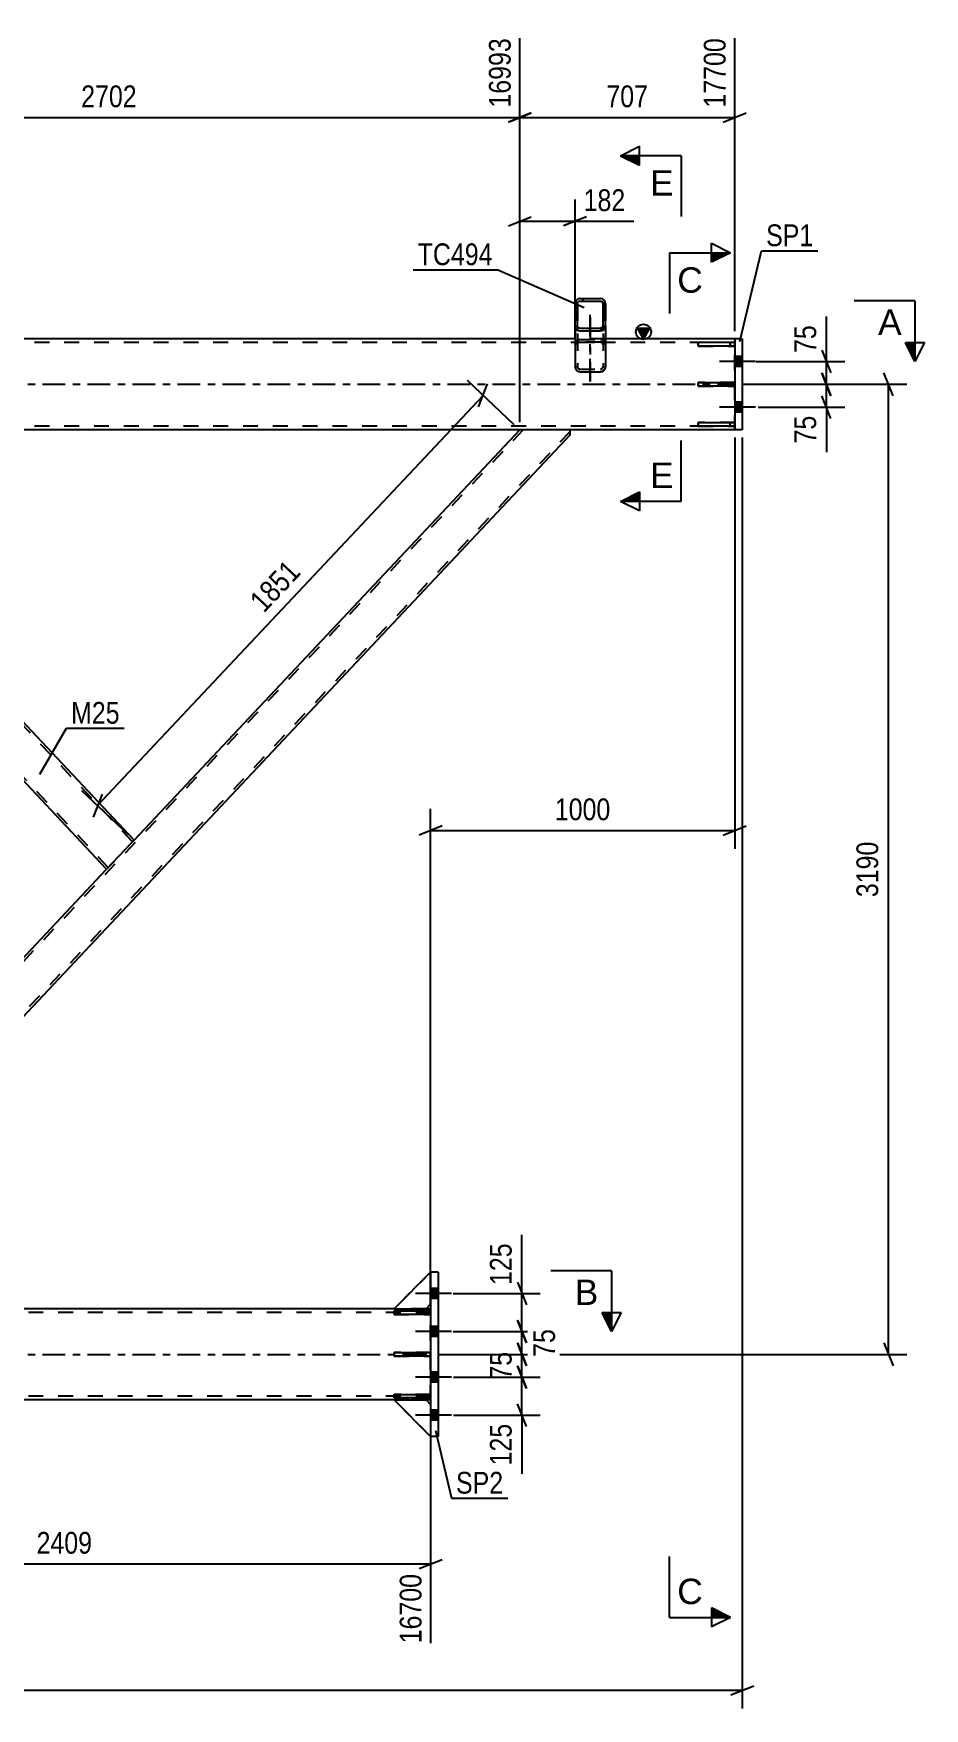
# Model space of a CAD drawing. Header units: millimetres. Extents: x -51 to 790, y -418 to 176.
# Drawn here: x 550.3 to 667.5, y -174.2 to 46.1 of the extents above; entities that cross this region are included whole.
import ezdxf

# ---------------------------------------------------------------- set-up
doc = ezdxf.new("R2010")
doc.units = ezdxf.units.MM
doc.linetypes.add('DXK_LINE_DOT2', pattern=[3.9198, 1.9599, -1.9599])
doc.linetypes.add('DXK_LINE_DOT3', pattern=[5.9187, 2.979, -0.9799, 0.9799, -0.9799])
doc.styles.add('Arial', font='ARIAL.TTF', dxfattribs={"height": 0.2})
doc.styles.add('Arial Narrow', font='ARIALN.TTF', dxfattribs={"height": 0.2})

# ---------------------------------------------------------------- blocks, each defined once
blk = doc.blocks.new('Part-389637219-1396 - 1176')
at = {"color": 2, "linetype": 'Continuous'}
for p, q in [((506.18, -6.66), (506.18, -6)), ((563.54, -59.95), (512.81, -6)), ((559.92, -63.8), (506.18, -6.66)), ((563.1, -60.41), (559.92, -63.8)), ((563.54, -59.95), (563.1, -60.41))]:
    blk.add_line(p, q, dxfattribs=at)
at = {"color": 7, "linetype": 'DXK_LINE_DOT2'}
for p, q in [((512.81, -6), (506.18, -6)), ((560.14, -63.57), (506.18, -6.19)), ((563.32, -60.18), (512.37, -6)), ((563.51, -59.98), (563.1, -60.41)), ((560.14, -63.57), (560.15, -63.55))]:
    blk.add_line(p, q, dxfattribs=at)
blk = doc.blocks.new('Part-389637219-1395 - 1176')
at = {"color": 7, "linetype": 'DXK_LINE_DOT2'}
for p, q in [((614.71, -6), (506.18, -121.41)), ((620.9, -6.19), (512.37, -121.6)), ((620.9, -6), (614.27, -6)), ((563.54, -59.95), (559.92, -63.8)), ((512.81, -121.6), (506.18, -121.6))]:
    blk.add_line(p, q, dxfattribs=at)
at = {"color": 2, "linetype": 'Continuous'}
for p, q in [((614.27, -6), (563.54, -59.95)), ((620.9, -6.66), (620.9, -6)), ((620.9, -6.66), (512.81, -121.6)), ((506.18, -120.94), (559.92, -63.8)), ((506.18, -121.6), (506.18, -120.94))]:
    blk.add_line(p, q, dxfattribs=at)
blk = doc.blocks.new('Part-389637219-1408 - 1176')
at = {"linetype": 'Continuous'}
h = blk.add_hatch(dxfattribs=at)
h.set_pattern_fill('', scale=0.7, style=0, pattern_type=0)
h.set_pattern_definition([(45, (625.4914, 10.8655), (-1.5715, 1.5715), [])])
h.paths.add_polyline_path([(625.54, 10.6), (625.49, 10.87), (625.35, 11.09), (625.15, 11.23), (624.9, 11.29), (622.18, 11.29), (621.94, 11.23), (621.73, 11.09), (621.59, 10.87), (621.54, 10.6), (621.54, 7.71), (621.59, 7.45), (621.73, 7.23), (621.94, 7.08), (622.18, 7.03), (624.9, 7.03), (625.15, 7.08), (625.35, 7.23), (625.49, 7.45), (625.54, 7.71)])
h.paths.add_polyline_path([(625.2, 7.58), (625.13, 7.47), (625.02, 7.4), (624.9, 7.37), (622.18, 7.37), (622.06, 7.4), (621.95, 7.47), (621.88, 7.58), (621.86, 7.71), (621.86, 10.6), (621.88, 10.74), (621.95, 10.85), (622.06, 10.92), (622.18, 10.95), (624.9, 10.95), (625.02, 10.92), (625.13, 10.85), (625.2, 10.74), (625.22, 10.6), (625.22, 7.71)])
at = {"color": 2, "linetype": 'Continuous'}
for p, q in [((622.18, 11.29), (621.94, 11.23)), ((622.18, 11.29), (624.9, 11.29)), ((625.15, 11.23), (624.9, 11.29)), ((621.59, 10.87), (621.54, 10.6)), ((621.54, 7.71), (621.54, 10.6)), ((621.86, 10.6), (621.88, 10.74)), ((621.86, 7.71), (621.86, 10.6)), ((622.06, 10.92), (622.18, 10.95)), ((622.18, 10.95), (624.9, 10.95)), ((624.9, 10.95), (625.02, 10.92)), ((625.2, 10.74), (625.22, 10.6)), ((625.22, 7.71), (625.22, 10.6)), ((625.54, 10.6), (625.49, 10.87)), ((625.54, 7.71), (625.54, 10.6)), ((621.54, 7.71), (621.54, 2.33)), ((621.54, 7.71), (621.59, 7.45)), ((621.88, 7.58), (621.86, 7.71)), ((621.94, 7.08), (622.18, 7.03)), ((622.18, 7.37), (622.06, 7.4)), ((622.18, 7.37), (624.9, 7.37)), ((622.18, 7.03), (624.9, 7.03)), ((625.02, 7.4), (624.9, 7.37)), ((624.9, 7.03), (625.15, 7.08)), ((625.22, 7.71), (625.2, 7.58)), ((625.49, 7.45), (625.54, 7.71)), ((625.54, 7.71), (625.54, 2.33)), ((621.59, 2.07), (621.54, 2.33)), ((625.54, 2.33), (625.49, 2.07)), ((622.18, 1.65), (621.94, 1.7)), ((622.18, 1.65), (624.9, 1.65)), ((625.15, 1.7), (624.9, 1.65))]:
    blk.add_line(p, q, dxfattribs=at)
at = {"color": 7, "linetype": 'DXK_LINE_DOT2'}
for p, q in [((621.54, 10.6), (621.54, 7.71)), ((621.86, 10.6), (621.86, 2.33)), ((625.22, 10.6), (625.22, 2.33)), ((625.54, 10.6), (625.54, 7.71)), ((621.54, 5.22), (621.59, 5.48)), ((621.88, 5.35), (621.86, 5.22)), ((621.94, 5.85), (622.18, 5.9)), ((622.18, 5.56), (622.06, 5.54)), ((622.18, 5.9), (624.9, 5.9)), ((622.18, 5.56), (624.9, 5.56)), ((624.9, 5.9), (625.15, 5.85)), ((625.02, 5.54), (624.9, 5.56)), ((625.22, 5.22), (625.2, 5.35)), ((625.49, 5.48), (625.54, 5.22)), ((621.86, 2.33), (621.88, 2.2)), ((625.2, 2.2), (625.22, 2.33)), ((622.06, 2.01), (622.18, 1.99)), ((622.18, 1.99), (624.9, 1.99)), ((624.9, 1.99), (625.02, 2.01))]:
    blk.add_line(p, q, dxfattribs=at)
at = {"color": 7, "linetype": 'DXK_LINE_DOT3'}
blk.add_line((623.54, 0.35), (623.54, 9.16), dxfattribs=at)
at = {"color": 2, "linetype": 'Continuous'}
for centre, radius, start, end in [((622.21, 10.63), 0.662, 114.32, 159.2417), ((624.87, 10.63), 0.662, 20.7583, 65.68), ((622.19, 10.62), 0.331, 114.32, 159.2417), ((624.89, 10.62), 0.331, 20.7583, 65.68), ((622.21, 7.68), 0.662, 200.7583, 245.68), ((622.19, 7.7), 0.331, 200.7583, 245.68), ((624.89, 7.7), 0.331, 294.32, 339.2417), ((624.87, 7.68), 0.662, 294.32, 339.2417), ((622.21, 2.3), 0.662, 200.7583, 245.68), ((624.87, 2.3), 0.662, 294.32, 339.2417)]:
    blk.add_arc(centre, radius, start, end, dxfattribs=at)
at = {"color": 7, "linetype": 'DXK_LINE_DOT2'}
for centre, radius, start, end in [((622.21, 5.25), 0.662, 114.32, 159.2417), ((622.19, 5.24), 0.331, 114.32, 159.2417), ((624.89, 5.24), 0.331, 20.7583, 65.68), ((624.87, 5.25), 0.662, 20.7583, 65.68), ((622.19, 2.31), 0.331, 200.7583, 245.68), ((624.89, 2.31), 0.331, 294.32, 339.2417)]:
    blk.add_arc(centre, radius, start, end, dxfattribs=at)
blk = doc.blocks.new('Bolt-389637219-1561 - 1176')
at = {"linetype": 'Continuous'}
for points in [[(602.54, -118.94), (602.54, -120.26), (603.54, -120.26), (603.54, -118.94)], [(602.54, -118.94), (602.54, -120.26), (603.54, -120.26), (603.54, -118.94)], [(602.54, -118.94), (602.54, -120.26), (603.54, -120.26), (603.54, -118.94)], [(602.54, -123.94), (602.54, -125.26), (603.54, -125.26), (603.54, -123.94)], [(602.54, -123.94), (602.54, -125.26), (603.54, -125.26), (603.54, -123.94)], [(602.54, -129.94), (602.54, -131.26), (603.54, -131.26), (603.54, -129.94)], [(602.54, -129.94), (602.54, -131.26), (603.54, -131.26), (603.54, -129.94)], [(602.54, -134.94), (602.54, -136.26), (603.54, -136.26), (603.54, -134.94)], [(602.54, -134.94), (602.54, -136.26), (603.54, -136.26), (603.54, -134.94)], [(602.54, -134.94), (602.54, -136.26), (603.54, -136.26), (603.54, -134.94)]]:
    blk.add_hatch(color=1, dxfattribs=at).paths.add_polyline_path(points)
at = {"color": 1, "linetype": 'Continuous'}
for p, q in [((603.54, -118.94), (602.54, -118.94)), ((603.54, -118.94), (602.54, -118.94)), ((603.54, -118.94), (602.54, -118.94)), ((605.3, -119.6), (600.54, -119.6)), ((605.3, -119.6), (600.54, -119.6)), ((605.3, -119.6), (600.54, -119.6)), ((603.54, -120.26), (602.54, -120.26)), ((603.54, -120.26), (602.54, -120.26)), ((603.54, -120.26), (602.54, -120.26)), ((605.3, -124.6), (600.54, -124.6)), ((605.3, -124.6), (600.54, -124.6)), ((603.54, -123.94), (602.54, -123.94)), ((603.54, -123.94), (602.54, -123.94)), ((603.54, -125.26), (602.54, -125.26)), ((603.54, -125.26), (602.54, -125.26)), ((603.54, -129.94), (602.54, -129.94)), ((603.54, -129.94), (602.54, -129.94)), ((605.3, -130.6), (600.54, -130.6)), ((605.3, -130.6), (600.54, -130.6)), ((603.54, -131.26), (602.54, -131.26)), ((603.54, -131.26), (602.54, -131.26)), ((605.3, -135.6), (600.54, -135.6)), ((605.3, -135.6), (600.54, -135.6)), ((605.3, -135.6), (600.54, -135.6)), ((603.54, -134.94), (602.54, -134.94)), ((603.54, -134.94), (602.54, -134.94)), ((603.54, -134.94), (602.54, -134.94)), ((603.54, -136.26), (602.54, -136.26)), ((603.54, -136.26), (602.54, -136.26)), ((603.54, -136.26), (602.54, -136.26))]:
    blk.add_line(p, q, dxfattribs=at)
blk = doc.blocks.new('Part-389637219-1425 - 1176')
at = {"color": 2, "linetype": 'Continuous'}
for p, q in [((643.54, 6), (642.54, 6)), ((642.54, 6), (642.54, -6)), ((643.54, 6), (643.54, -6)), ((643.54, -6), (642.54, -6))]:
    blk.add_line(p, q, dxfattribs=at)
blk = doc.blocks.new('Part-389637219-1426 - 1176')
at = {"color": 2, "linetype": 'Continuous'}
for p, q in [((603.54, -116.8), (602.54, -116.8)), ((602.54, -116.8), (602.54, -138.4)), ((603.54, -116.8), (603.54, -138.4)), ((603.54, -138.4), (602.54, -138.4))]:
    blk.add_line(p, q, dxfattribs=at)
blk = doc.blocks.new('Part-389637219-1427 - 1176')
at = {"color": 7, "linetype": 'DXK_LINE_DOT2'}
for p, q in [((621.54, 10.3), (621.54, 2.33)), ((621.86, 10.3), (621.86, 2.33)), ((625.22, 10.3), (625.22, 2.33)), ((625.54, 10.3), (625.54, 2.33)), ((621.59, 5.48), (621.54, 5.22)), ((621.86, 5.22), (621.88, 5.35)), ((622.18, 5.9), (621.94, 5.85)), ((622.06, 5.54), (622.18, 5.56)), ((622.18, 5.9), (624.9, 5.9)), ((624.9, 5.56), (622.18, 5.56)), ((625.13, 5.86), (624.9, 5.9)), ((624.9, 5.56), (625.02, 5.54)), ((625.15, 5.85), (625.13, 5.86)), ((625.2, 5.35), (625.22, 5.22)), ((625.54, 5.22), (625.49, 5.48)), ((621.54, 2.33), (621.59, 2.07)), ((621.88, 2.2), (621.86, 2.33)), ((625.22, 2.33), (625.2, 2.2)), ((625.49, 2.07), (625.54, 2.33)), ((621.94, 1.7), (622.18, 1.65)), ((622.18, 1.99), (622.06, 2.01)), ((622.18, 1.99), (624.9, 1.99)), ((622.18, 1.65), (624.9, 1.65)), ((625.02, 2.01), (624.9, 1.99)), ((624.9, 1.65), (625.15, 1.7))]:
    blk.add_line(p, q, dxfattribs=at)
at = {"color": 7, "linetype": 'DXK_LINE_DOT3'}
blk.add_line((623.54, 8.85), (623.54, 0.35), dxfattribs=at)
at = {"color": 7, "linetype": 'DXK_LINE_DOT2'}
for centre, radius, start, end in [((622.21, 5.25), 0.662, 114.32, 159.2417), ((622.19, 5.24), 0.331, 114.32, 159.2417), ((624.89, 5.24), 0.331, 20.7583, 65.68), ((624.87, 5.25), 0.662, 20.7583, 65.68), ((622.21, 2.3), 0.662, 200.7583, 245.68), ((622.19, 2.31), 0.331, 200.7583, 245.68), ((624.89, 2.31), 0.331, 294.32, 339.2417), ((624.87, 2.3), 0.662, 294.32, 339.2417)]:
    blk.add_arc(centre, radius, start, end, dxfattribs=at)
blk = doc.blocks.new('Part-389637219-1442 - 1176')
at = {"color": 2, "linetype": 'Continuous'}
for p, q in [((637.74, 0.24), (642.54, 0.24)), ((637.74, -0.24), (637.74, 0.24)), ((642.54, 0.24), (642.54, -0.24)), ((642.54, -0.24), (637.74, -0.24))]:
    blk.add_line(p, q, dxfattribs=at)
at = {"color": 7, "linetype": 'DXK_LINE_DOT2'}
blk.add_line((641.94, -0.24), (641.94, 0.24), dxfattribs=at)
blk = doc.blocks.new('Part-389637219-1443 - 1176')
at = {"color": 2, "linetype": 'Continuous'}
for p, q in [((642.54, 5.5), (637.74, 5.5)), ((637.74, 5.02), (637.74, 5.5)), ((642.54, 5.02), (637.74, 5.02)), ((642.54, 5.5), (642.54, 5.02))]:
    blk.add_line(p, q, dxfattribs=at)
at = {"color": 7, "linetype": 'DXK_LINE_DOT2'}
blk.add_line((641.94, 5.02), (641.94, 5.5), dxfattribs=at)
blk = doc.blocks.new('Part-389637219-1444 - 1176')
at = {"color": 2, "linetype": 'Continuous'}
for p, q in [((637.74, -5.02), (642.54, -5.02)), ((637.74, -5.5), (637.74, -5.02)), ((642.54, -5.5), (637.74, -5.5)), ((642.54, -5.02), (642.54, -5.5))]:
    blk.add_line(p, q, dxfattribs=at)
at = {"color": 7, "linetype": 'DXK_LINE_DOT2'}
blk.add_line((641.94, -5.5), (641.94, -5.02), dxfattribs=at)
blk = doc.blocks.new('Part-389637219-1445 - 1176')
at = {"color": 7, "linetype": 'DXK_LINE_DOT2'}
for p, q in [((642.54, 0.24), (637.74, 0.24)), ((637.74, 0.24), (637.74, -0.24)), ((641.94, -0.24), (641.94, 0.24)), ((642.54, -0.24), (642.54, 0.24)), ((637.74, -0.24), (642.54, -0.24))]:
    blk.add_line(p, q, dxfattribs=at)
blk = doc.blocks.new('Part-389637219-1446 - 1176')
at = {"color": 7, "linetype": 'DXK_LINE_DOT2'}
for p, q in [((642.54, 5.5), (637.74, 5.5)), ((637.74, 5.5), (637.74, 5.02)), ((637.74, 5.02), (642.54, 5.02)), ((641.94, 5.5), (641.94, 5.02)), ((642.54, 5.02), (642.54, 5.5))]:
    blk.add_line(p, q, dxfattribs=at)
blk = doc.blocks.new('Part-389637219-1447 - 1176')
at = {"color": 7, "linetype": 'DXK_LINE_DOT2'}
for p, q in [((642.54, -5.02), (637.74, -5.02)), ((637.74, -5.02), (637.74, -5.5)), ((637.74, -5.5), (642.54, -5.5)), ((641.94, -5.5), (641.94, -5.02)), ((642.54, -5.5), (642.54, -5.02))]:
    blk.add_line(p, q, dxfattribs=at)
blk = doc.blocks.new('Part-389637219-1466 - 1176')
at = {"color": 7, "linetype": 'DXK_LINE_DOT2'}
for p, q in [((602.54, -122.08), (12.9, -122.08)), ((601.94, -121.6), (597.74, -121.6)), ((602.54, -133.6), (602.54, -121.6)), ((602.54, -133.12), (12.9, -133.12)), ((601.94, -133.6), (597.74, -133.6))]:
    blk.add_line(p, q, dxfattribs=at)
at = {"color": 2, "linetype": 'Continuous'}
for p, q in [((597.74, -121.6), (390.04, -121.6)), ((602.54, -121.6), (601.94, -121.6)), ((597.74, -133.6), (12.9, -133.6)), ((602.54, -133.6), (601.94, -133.6))]:
    blk.add_line(p, q, dxfattribs=at)
at = {"color": 7, "linetype": 'DXK_LINE_DOT3'}
blk.add_line((12.9, -127.6), (602.54, -127.6), dxfattribs=at)
blk = doc.blocks.new('Part-389637219-1467 - 1176')
at = {"linetype": 'Continuous'}
blk.add_hatch(color=2, dxfattribs=at).paths.add_polyline_path([(630.54, 6), (629.74, 7.4), (631.34, 7.4)])
at = {"color": 2, "linetype": 'Continuous'}
for p, q in [((630.54, 6), (629.74, 7.4)), ((629.74, 7.4), (631.34, 7.4)), ((631.34, 7.4), (630.54, 6)), ((621.54, 6), (385.54, 6)), ((642.54, 6), (625.54, 6)), ((642.54, -6), (141.14, -6))]:
    blk.add_line(p, q, dxfattribs=at)
at = {"color": 7, "linetype": 'DXK_LINE_DOT2'}
for p, q in [((642.54, 5.52), (12.9, 5.52)), ((625.54, 6), (621.54, 6)), ((642.54, -6), (642.54, 6)), ((642.54, -5.52), (12.9, -5.52))]:
    blk.add_line(p, q, dxfattribs=at)
at = {"color": 7, "linetype": 'DXK_LINE_DOT3'}
blk.add_line((12.9, 0), (642.54, 0), dxfattribs=at)
at = {"color": 2, "linetype": 'Continuous'}
blk.add_circle((630.54, 6.9), 1, dxfattribs=at)
blk = doc.blocks.new('Part-389637219-1468 - 1176')
at = {"color": 2, "linetype": 'Continuous'}
for p, q in [((597.74, -127.36), (602.54, -127.36)), ((597.74, -127.84), (597.74, -127.36)), ((602.54, -127.36), (602.54, -127.84)), ((602.54, -127.84), (597.74, -127.84))]:
    blk.add_line(p, q, dxfattribs=at)
at = {"color": 7, "linetype": 'DXK_LINE_DOT2'}
blk.add_line((601.94, -127.84), (601.94, -127.36), dxfattribs=at)
blk = doc.blocks.new('Part-389637219-1469 - 1176')
at = {"color": 2, "linetype": 'Continuous'}
for p, q in [((597.74, -121.86), (602.54, -121.86)), ((597.74, -122.34), (597.74, -121.86)), ((602.54, -122.34), (597.74, -122.34)), ((602.54, -121.86), (602.54, -122.34))]:
    blk.add_line(p, q, dxfattribs=at)
at = {"color": 7, "linetype": 'DXK_LINE_DOT2'}
blk.add_line((601.94, -122.34), (601.94, -121.86), dxfattribs=at)
blk = doc.blocks.new('Part-389637219-1470 - 1176')
at = {"color": 2, "linetype": 'Continuous'}
for p, q in [((597.74, -132.86), (602.54, -132.86)), ((597.74, -133.34), (597.74, -132.86)), ((602.54, -133.34), (597.74, -133.34)), ((602.54, -132.86), (602.54, -133.34))]:
    blk.add_line(p, q, dxfattribs=at)
at = {"color": 7, "linetype": 'DXK_LINE_DOT2'}
blk.add_line((601.94, -133.34), (601.94, -132.86), dxfattribs=at)
blk = doc.blocks.new('Part-389637219-1471 - 1176')
at = {"color": 7, "linetype": 'DXK_LINE_DOT2'}
for p, q in [((602.54, -127.36), (597.74, -127.36)), ((597.74, -127.36), (597.74, -127.84)), ((601.94, -127.84), (601.94, -127.36)), ((602.54, -127.84), (602.54, -127.36)), ((597.74, -127.84), (602.54, -127.84))]:
    blk.add_line(p, q, dxfattribs=at)
blk = doc.blocks.new('Part-389637219-1472 - 1176')
at = {"color": 7, "linetype": 'DXK_LINE_DOT2'}
for p, q in [((602.54, -121.86), (597.74, -121.86)), ((597.74, -121.86), (597.74, -122.34)), ((597.74, -122.34), (602.54, -122.34)), ((601.94, -122.34), (601.94, -121.86)), ((602.54, -122.34), (602.54, -121.86))]:
    blk.add_line(p, q, dxfattribs=at)
blk = doc.blocks.new('Part-389637219-1473 - 1176')
at = {"color": 7, "linetype": 'DXK_LINE_DOT2'}
for p, q in [((602.54, -132.86), (597.74, -132.86)), ((597.74, -132.86), (597.74, -133.34)), ((597.74, -133.34), (602.54, -133.34)), ((601.94, -133.34), (601.94, -132.86)), ((602.54, -133.34), (602.54, -132.86))]:
    blk.add_line(p, q, dxfattribs=at)
blk = doc.blocks.new('Part-389637219-1474 - 1176')
at = {"color": 7, "linetype": 'DXK_LINE_DOT2'}
for p, q in [((597.74, -133.6), (601.94, -133.6)), ((602.54, -138.4), (597.74, -133.6)), ((601.94, -133.6), (602.54, -134.2)), ((602.54, -134.2), (602.54, -138.4))]:
    blk.add_line(p, q, dxfattribs=at)
blk = doc.blocks.new('Part-389637219-1475 - 1176')
at = {"color": 2, "linetype": 'Continuous'}
for p, q in [((602.54, -138.4), (597.74, -133.6)), ((597.74, -133.6), (601.94, -133.6)), ((601.94, -133.6), (602.54, -134.2))]:
    blk.add_line(p, q, dxfattribs=at)
at = {"color": 7, "linetype": 'DXK_LINE_DOT2'}
blk.add_line((602.54, -134.2), (602.54, -138.4), dxfattribs=at)
blk = doc.blocks.new('Part-389637219-1476 - 1176')
at = {"color": 7, "linetype": 'DXK_LINE_DOT2'}
for p, q in [((602.54, -116.8), (597.74, -121.6)), ((602.54, -121), (602.54, -116.8)), ((601.94, -121.6), (602.54, -121)), ((597.74, -121.6), (601.94, -121.6))]:
    blk.add_line(p, q, dxfattribs=at)
blk = doc.blocks.new('Part-389637219-1477 - 1176')
at = {"color": 2, "linetype": 'Continuous'}
for p, q in [((602.54, -116.8), (597.74, -121.6)), ((601.94, -121.6), (602.54, -121)), ((597.74, -121.6), (601.94, -121.6))]:
    blk.add_line(p, q, dxfattribs=at)
at = {"color": 7, "linetype": 'DXK_LINE_DOT2'}
blk.add_line((602.54, -121), (602.54, -116.8), dxfattribs=at)
blk = doc.blocks.new('Bolt-389637219-1560 - 1176')
at = {"linetype": 'Continuous'}
for points in [[(642.54, 3.66), (642.54, 2.34), (643.54, 2.34), (643.54, 3.66)], [(642.54, 3.66), (642.54, 2.34), (643.54, 2.34), (643.54, 3.66)], [(642.54, -2.34), (642.54, -3.66), (643.54, -3.66), (643.54, -2.34)], [(642.54, -2.34), (642.54, -3.66), (643.54, -3.66), (643.54, -2.34)]]:
    blk.add_hatch(color=1, dxfattribs=at).paths.add_polyline_path(points)
at = {"color": 1, "linetype": 'Continuous'}
for p, q in [((645.3, 3), (640.54, 3)), ((645.3, 3), (640.54, 3)), ((643.54, 3.66), (642.54, 3.66)), ((643.54, 3.66), (642.54, 3.66)), ((643.54, 2.34), (642.54, 2.34)), ((643.54, 2.34), (642.54, 2.34)), ((645.3, -3), (640.54, -3)), ((645.3, -3), (640.54, -3)), ((643.54, -2.34), (642.54, -2.34)), ((643.54, -2.34), (642.54, -2.34)), ((643.54, -3.66), (642.54, -3.66)), ((643.54, -3.66), (642.54, -3.66))]:
    blk.add_line(p, q, dxfattribs=at)
blk = doc.blocks.new('StraightDimension-389637219-38707 - 1176')
at = {"color": 7, "linetype": 'Continuous'}
for p, q in [((603.54, -127.6), (616.95, -127.6)), ((613.95, -126.1), (615.15, -129.1)), ((614.55, -130.6), (614.55, -127.6)), ((615.15, -132.1), (613.95, -129.1)), ((605.55, -130.6), (616.95, -130.6))]:
    blk.add_line(p, q, dxfattribs=at)
at = {"color": 0}
blk.add_wipeout([(613.8, -126.67), (609.6, -126.67), (609.6, -131.53), (613.8, -131.53)], dxfattribs=at)
at = {"color": 3, "style": 'Arial Narrow'}
blk.add_text('75', height=2.863, rotation=90.0002, dxfattribs=at).set_placement((613.2, -130.93))
blk = doc.blocks.new('StraightDimension-389637219-37845 - 1176')
at = {"color": 7, "linetype": 'Continuous'}
for p, q in [((506.18, -5), (506.18, 45.54)), ((614.27, -5), (614.27, 45.54)), ((507.68, 35.7), (504.68, 34.5)), ((612.77, 34.5), (615.77, 35.7)), ((506.18, 35.1), (614.27, 35.1))]:
    blk.add_line(p, q, dxfattribs=at)
at = {"color": 0, "linetype": 'Continuous'}
blk.add_wipeout([(613.67, 46.14), (609.47, 46.14), (609.47, 35.8), (613.67, 35.8)], dxfattribs=at)
at = {"color": 0}
blk.add_wipeout([(564.48, 35.85), (564.48, 40.05), (555.97, 40.05), (555.97, 35.85)], dxfattribs=at)
at = {"color": 3, "linetype": 'Continuous', "style": 'Arial Narrow'}
blk.add_text('16993', height=2.863, rotation=90.0002, dxfattribs=at).set_placement((613.07, 36.4))
at = {"color": 3, "style": 'Arial Narrow'}
blk.add_text('2702', height=2.863, dxfattribs=at).set_placement((556.57, 36.45))
blk = doc.blocks.new('StraightDimension-389637219-22837 - 1176')
at = {"color": 7, "linetype": 'Continuous'}
for p, q in [((663.37, -1.5), (662.17, 1.5)), ((643.54, 0), (665.17, 0)), ((662.77, -127.6), (662.77, 0)), ((603.54, -127.6), (665.17, -127.6)), ((662.17, -126.1), (663.37, -129.1))]:
    blk.add_line(p, q, dxfattribs=at)
at = {"color": 0}
blk.add_wipeout([(662.02, -59.54), (657.82, -59.54), (657.82, -68.06), (662.02, -68.06)], dxfattribs=at)
at = {"color": 3, "style": 'Arial Narrow'}
blk.add_text('3190', height=2.863, rotation=90.0002, dxfattribs=at).set_placement((661.42, -67.46))
blk = doc.blocks.new('StraightDimension-389637219-21123 - 1176')
at = {"color": 7, "linetype": 'Continuous'}
for p, q in [((506.18, -122.6), (506.18, -165.61)), ((602.54, -134.6), (602.54, -165.61)), ((507.68, -154.57), (504.68, -155.77)), ((506.18, -155.17), (602.54, -155.17)), ((601.04, -155.77), (604.04, -154.57))]:
    blk.add_line(p, q, dxfattribs=at)
at = {"color": 0}
blk.add_wipeout([(558.62, -154.42), (558.62, -150.22), (550.1, -150.22), (550.1, -154.42)], dxfattribs=at)
at = {"color": 0, "linetype": 'Continuous'}
blk.add_wipeout([(601.94, -155.87), (597.74, -155.87), (597.74, -166.21), (601.94, -166.21)], dxfattribs=at)
at = {"color": 3, "style": 'Arial Narrow'}
blk.add_text('2409', height=2.863, dxfattribs=at).set_placement((550.7, -153.82))
at = {"color": 3, "linetype": 'Continuous', "style": 'Arial Narrow'}
blk.add_text('16700', height=2.863, rotation=90.0002, dxfattribs=at).set_placement((601.34, -165.61))
blk = doc.blocks.new('StraightDimension-389637219-22040 - 1176')
at = {"color": 7, "linetype": 'Continuous'}
for p, q in [((613.55, -5.31), (607.38, 0.49)), ((608.86, -2.97), (610.04, 0.04)), ((558.72, -55.41), (609.45, -1.47)), ((562.81, -59.26), (556.64, -53.46)), ((559.31, -53.91), (558.13, -56.92))]:
    blk.add_line(p, q, dxfattribs=at)
at = {"color": 0}
blk.add_wipeout([(586.46, -24.83), (583.4, -21.95), (577.57, -28.15), (580.63, -31.03)], dxfattribs=at)
at = {"color": 3, "style": 'Arial Narrow'}
blk.add_text('1851', height=2.863, rotation=46.7591, dxfattribs=at).set_placement((580.6, -30.18))
blk = doc.blocks.new('StraightDimension-389637219-22792 - 1176')
at = {"color": 7, "linetype": 'Continuous'}
for p, q in [((642.54, -7), (642.54, -61.09)), ((602.54, -120.6), (602.54, -55.84)), ((604.04, -58.09), (601.04, -59.29)), ((602.54, -58.69), (642.54, -58.69)), ((641.04, -59.29), (644.04, -58.09))]:
    blk.add_line(p, q, dxfattribs=at)
at = {"color": 0}
blk.add_wipeout([(626.8, -57.94), (626.8, -53.74), (618.28, -53.74), (618.28, -57.94)], dxfattribs=at)
at = {"color": 3, "style": 'Arial Narrow'}
blk.add_text('1000', height=2.863, dxfattribs=at).set_placement((618.88, -57.34))
blk = doc.blocks.new('StraightDimension-389637219-30791 - 1176')
at = {"color": 7, "linetype": 'Continuous'}
for p, q in [((643.54, -7), (643.54, -174.19)), ((-1, -171.79), (643.54, -171.79)), ((642.04, -172.39), (645.04, -171.19))]:
    blk.add_line(p, q, dxfattribs=at)
blk = doc.blocks.new('StraightDimension-389637219-37844 - 1176')
at = {"color": 7, "linetype": 'Continuous'}
for p, q in [((614.27, -5), (614.27, 45.54)), ((642.54, 7), (642.54, 45.54)), ((615.77, 35.7), (612.77, 34.5)), ((641.04, 34.5), (644.04, 35.7)), ((614.27, 35.1), (642.54, 35.1))]:
    blk.add_line(p, q, dxfattribs=at)
at = {"color": 0, "linetype": 'Continuous'}
blk.add_wipeout([(641.94, 46.14), (637.74, 46.14), (637.74, 35.8), (641.94, 35.8)], dxfattribs=at)
at = {"color": 0}
blk.add_wipeout([(631.75, 35.85), (631.75, 40.05), (625.06, 40.05), (625.06, 35.85)], dxfattribs=at)
at = {"color": 3, "linetype": 'Continuous', "style": 'Arial Narrow'}
blk.add_text('17700', height=2.863, rotation=90.0002, dxfattribs=at).set_placement((641.34, 36.4))
at = {"color": 3, "style": 'Arial Narrow'}
blk.add_text('707', height=2.863, dxfattribs=at).set_placement((625.66, 36.45))
blk = doc.blocks.new('StraightDimension-389637219-38637 - 1176')
at = {"color": 7, "linetype": 'Continuous'}
for p, q in [((654.01, 4.5), (655.21, 1.5)), ((645.38, 3), (657.01, 3)), ((654.61, 0), (654.61, 3)), ((655.21, -1.5), (654.01, 1.5)), ((643.54, 0), (657.01, 0))]:
    blk.add_line(p, q, dxfattribs=at)
at = {"color": 0}
blk.add_wipeout([(653.86, 8.38), (649.66, 8.38), (649.66, 3.52), (653.86, 3.52)], dxfattribs=at)
at = {"color": 7, "linetype": 'Continuous'}
blk.add_line((654.61, 3), (654.61, 8.91), dxfattribs=at)
blk.add_line((654.61, 3), (654.61, 8.91), dxfattribs=at)
at = {"color": 3, "style": 'Arial Narrow'}
blk.add_text('75', height=2.863, rotation=90.0002, dxfattribs=at).set_placement((653.26, 4.12))
blk = doc.blocks.new('StraightDimension-389637219-38638 - 1176')
at = {"color": 7, "linetype": 'Continuous'}
for p, q in [((654.01, 1.5), (655.21, -1.5)), ((643.54, 0), (657.01, 0)), ((655.21, -4.5), (654.01, -1.5)), ((654.61, -3), (654.61, 0)), ((645.61, -3), (657.01, -3))]:
    blk.add_line(p, q, dxfattribs=at)
at = {"color": 0}
blk.add_wipeout([(653.86, -3.53), (649.66, -3.53), (649.66, -8.38), (653.86, -8.38)], dxfattribs=at)
at = {"color": 7, "linetype": 'Continuous'}
blk.add_line((654.61, -3), (654.61, -8.91), dxfattribs=at)
blk.add_line((654.61, -3), (654.61, -8.91), dxfattribs=at)
at = {"color": 3, "style": 'Arial Narrow'}
blk.add_text('75', height=2.863, rotation=90.0002, dxfattribs=at).set_placement((653.26, -7.78))
blk = doc.blocks.new('StraightDimension-389637219-38705 - 1176')
at = {"color": 7, "linetype": 'Continuous'}
for p, q in [((613.95, -118.1), (615.15, -121.1)), ((605.5, -119.6), (616.95, -119.6)), ((614.55, -124.6), (614.55, -119.6)), ((615.15, -126.1), (613.95, -123.1)), ((605.5, -124.6), (616.95, -124.6))]:
    blk.add_line(p, q, dxfattribs=at)
at = {"color": 0}
blk.add_wipeout([(613.8, -112.39), (609.6, -112.39), (609.6, -119.08), (613.8, -119.08)], dxfattribs=at)
at = {"color": 7, "linetype": 'Continuous'}
blk.add_line((614.55, -119.6), (614.55, -111.87), dxfattribs=at)
blk.add_line((614.55, -119.6), (614.55, -111.87), dxfattribs=at)
at = {"color": 3, "style": 'Arial Narrow'}
blk.add_text('125', height=2.863, rotation=90.0002, dxfattribs=at).set_placement((613.2, -118.48))
blk = doc.blocks.new('StraightDimension-389637219-38706 - 1176')
at = {"color": 7, "linetype": 'Continuous'}
for p, q in [((613.95, -123.1), (615.15, -126.1)), ((605.5, -124.6), (617.4, -124.6)), ((614.55, -127.6), (614.55, -124.6)), ((603.54, -127.6), (617.4, -127.6)), ((615.15, -129.1), (613.95, -126.1))]:
    blk.add_line(p, q, dxfattribs=at)
at = {"color": 0}
blk.add_wipeout([(619.5, -123.67), (615.3, -123.67), (615.3, -128.53), (619.5, -128.53)], dxfattribs=at)
at = {"color": 3, "style": 'Arial Narrow'}
blk.add_text('75', height=2.863, rotation=90.0002, dxfattribs=at).set_placement((618.9, -127.93))
blk = doc.blocks.new('StraightDimension-389637219-38708 - 1176')
at = {"color": 7, "linetype": 'Continuous'}
for p, q in [((613.95, -129.1), (615.15, -132.1)), ((605.55, -130.6), (616.95, -130.6)), ((614.55, -135.6), (614.55, -130.6)), ((615.15, -137.1), (613.95, -134.1)), ((605.55, -135.6), (616.95, -135.6))]:
    blk.add_line(p, q, dxfattribs=at)
at = {"color": 0}
blk.add_wipeout([(613.8, -136.13), (609.6, -136.13), (609.6, -142.81), (613.8, -142.81)], dxfattribs=at)
at = {"color": 7, "linetype": 'Continuous'}
blk.add_line((614.55, -135.6), (614.55, -143.33), dxfattribs=at)
blk.add_line((614.55, -135.6), (614.55, -143.33), dxfattribs=at)
at = {"color": 3, "style": 'Arial Narrow'}
blk.add_text('125', height=2.863, rotation=90.0002, dxfattribs=at).set_placement((613.2, -142.21))
blk = doc.blocks.new('StraightDimension-389637219-39804 - 1176')
at = {"color": 7, "linetype": 'Continuous'}
for p, q in [((614.27, -5), (614.27, 24.29)), ((621.54, 6.02), (621.54, 24.29)), ((612.77, 20.84), (615.77, 22.04)), ((623.04, 22.04), (620.04, 20.84)), ((614.27, 21.44), (621.54, 21.44))]:
    blk.add_line(p, q, dxfattribs=at)
at = {"color": 0}
blk.add_wipeout([(628.75, 22.19), (628.75, 26.39), (622.07, 26.39), (622.07, 22.19)], dxfattribs=at)
at = {"color": 7, "linetype": 'Continuous'}
blk.add_line((621.54, 21.44), (629.27, 21.44), dxfattribs=at)
blk.add_line((621.54, 21.44), (629.27, 21.44), dxfattribs=at)
at = {"color": 3, "style": 'Arial Narrow'}
blk.add_text('182', height=2.863, dxfattribs=at).set_placement((622.67, 22.79))
blk = doc.blocks.new('SectionMark-389637219-15514 - 1176')
at = {"color": 6, "linetype": 'Continuous'}
for p in [(666.26, 11), (667.51, 5.5)]:
    blk.add_line(p, (666.26, 3), dxfattribs=at)
at = {"color": 0, "linetype": 'Continuous'}
blk.add_wipeout([(664.51, 6.5), (664.51, 10), (661.4, 10), (661.4, 6.5)], dxfattribs=at)
at = {"linetype": 'Continuous'}
blk.add_hatch(color=6, dxfattribs=at).paths.add_polyline_path([(665.01, 5.5), (666.26, 5.5), (666.26, 3)])
at = {"color": 6, "linetype": 'Continuous'}
for p, q in [((666.26, 11), (658.26, 11)), ((665.01, 5.5), (667.51, 5.5)), ((666.26, 3), (665.01, 5.5))]:
    blk.add_line(p, q, dxfattribs=at)
at = {"color": 3, "linetype": 'Continuous', "style": 'Arial'}
blk.add_text('A', height=3.34, dxfattribs=at).set_placement((661.4, 6.5))
blk = doc.blocks.new('SectionMark-389637219-17908 - 1176')
at = {"color": 6, "linetype": 'Continuous'}
for p in [(626.35, -116.6), (627.6, -122.1)]:
    blk.add_line(p, (626.35, -124.6), dxfattribs=at)
at = {"color": 0, "linetype": 'Continuous'}
blk.add_wipeout([(624.6, -121.1), (624.6, -117.6), (621.49, -117.6), (621.49, -121.1)], dxfattribs=at)
at = {"linetype": 'Continuous'}
blk.add_hatch(color=6, dxfattribs=at).paths.add_polyline_path([(625.1, -122.1), (626.35, -122.1), (626.35, -124.6)])
at = {"color": 6, "linetype": 'Continuous'}
for p, q in [((626.35, -116.6), (618.35, -116.6)), ((625.1, -122.1), (627.6, -122.1)), ((626.35, -124.6), (625.1, -122.1))]:
    blk.add_line(p, q, dxfattribs=at)
at = {"color": 3, "linetype": 'Continuous', "style": 'Arial'}
blk.add_text('B', height=3.34, dxfattribs=at).set_placement((621.49, -121.1))
blk = doc.blocks.new('Mark-389637219-21693 - 1176')
at = {"color": 0}
blk.add_wipeout([(561.63, -44.64), (561.63, -41.64), (555.24, -41.64), (555.24, -44.64)], dxfattribs=at)
blk.add_wipeout([(561.63, -44.64), (561.63, -41.64), (555.24, -41.64), (555.24, -44.64)], dxfattribs=at)
at = {"color": 30, "linetype": 'Continuous'}
for p, q in [((551.14, -51.3), (554.64, -45.24)), ((554.64, -45.24), (562.23, -45.24))]:
    blk.add_line(p, q, dxfattribs=at)
at = {"color": 3, "style": 'Arial Narrow'}
blk.add_text('M25', height=2.863, dxfattribs=at).set_placement((555.24, -44.64))
blk = doc.blocks.new('Mark-389637219-22823 - 1176')
at = {"color": 0}
blk.add_wipeout([(652.89, 18.17), (652.89, 21.17), (646.68, 21.17), (646.68, 18.17)], dxfattribs=at)
blk.add_wipeout([(652.89, 18.17), (652.89, 21.17), (646.68, 21.17), (646.68, 18.17)], dxfattribs=at)
at = {"color": 30, "linetype": 'Continuous'}
for p, q in [((643.21, 5.62), (646.08, 17.57)), ((646.08, 17.57), (653.49, 17.57))]:
    blk.add_line(p, q, dxfattribs=at)
at = {"color": 3, "style": 'Arial Narrow'}
blk.add_text('SP1', height=2.863, dxfattribs=at).set_placement((646.68, 18.17))
blk = doc.blocks.new('Mark-389637219-22826 - 1176')
at = {"color": 0}
blk.add_wipeout([(612.09, -145.92), (612.09, -142.92), (605.88, -142.92), (605.88, -145.92)], dxfattribs=at)
blk.add_wipeout([(612.09, -145.92), (612.09, -142.92), (605.88, -142.92), (605.88, -145.92)], dxfattribs=at)
at = {"color": 30, "linetype": 'Continuous'}
for p, q in [((603.17, -137.62), (605.28, -146.52)), ((605.28, -146.52), (612.69, -146.52))]:
    blk.add_line(p, q, dxfattribs=at)
at = {"color": 3, "style": 'Arial Narrow'}
blk.add_text('SP2', height=2.863, dxfattribs=at).set_placement((605.88, -145.92))
blk = doc.blocks.new('SectionMark-389637219-23554 - 1176')
at = {"linetype": 'Continuous'}
for points in [[(639.48, 16.05), (639.48, 17.3), (641.98, 17.3)], [(639.48, -162.2), (639.48, -160.95), (641.98, -162.2)]]:
    blk.add_hatch(color=6, dxfattribs=at).paths.add_polyline_path(points)
at = {"color": 6, "linetype": 'Continuous'}
for p, q in [((639.48, 16.05), (639.48, 18.55)), ((639.48, 18.55), (641.98, 17.3)), ((633.98, 17.3), (641.98, 17.3)), ((641.98, 17.3), (639.48, 16.05)), ((633.98, -162.2), (641.98, -162.2)), ((641.98, -162.2), (639.48, -160.95)), ((639.48, -160.95), (639.48, -163.45)), ((641.98, -162.2), (639.48, -163.45))]:
    blk.add_line(p, q, dxfattribs=at)
at = {"color": 0, "linetype": 'Continuous'}
for points in [[(638.35, 12.05), (638.35, 15.55), (634.98, 15.55), (634.98, 12.05)], [(638.35, -160.45), (638.35, -156.95), (634.98, -156.95), (634.98, -160.45)]]:
    blk.add_wipeout(points, dxfattribs=at)
at = {"color": 6, "linetype": 'Continuous'}
for p, q in [((633.98, 17.3), (633.98, 9.3)), ((633.98, -162.2), (633.98, -154.2))]:
    blk.add_line(p, q, dxfattribs=at)
at = {"color": 3, "linetype": 'Continuous', "style": 'Arial'}
for p in [(634.98, 12.05), (634.98, -160.45)]:
    blk.add_text('C', height=3.34, dxfattribs=at).set_placement(p)
blk = doc.blocks.new('SectionMark-389637219-28133 - 1176')
at = {"linetype": 'Continuous'}
for points in [[(630.01, 30.07), (630.01, 28.82), (627.51, 30.07)], [(630.01, -14.15), (630.01, -15.4), (627.51, -15.4)]]:
    blk.add_hatch(color=6, dxfattribs=at).paths.add_polyline_path(points)
at = {"color": 6, "linetype": 'Continuous'}
for p, q in [((627.51, 30.07), (630.01, 31.32)), ((630.01, 28.82), (630.01, 31.32)), ((635.51, 30.07), (627.51, 30.07)), ((627.51, 30.07), (630.01, 28.82)), ((627.51, -15.4), (630.01, -14.15)), ((635.51, -15.4), (627.51, -15.4)), ((630.01, -16.65), (627.51, -15.4)), ((630.01, -14.15), (630.01, -16.65))]:
    blk.add_line(p, q, dxfattribs=at)
at = {"color": 0, "linetype": 'Continuous'}
for points in [[(634.51, 24.82), (634.51, 28.32), (631.4, 28.32), (631.4, 24.82)], [(634.51, -13.65), (634.51, -10.15), (631.4, -10.15), (631.4, -13.65)]]:
    blk.add_wipeout(points, dxfattribs=at)
at = {"color": 6, "linetype": 'Continuous'}
for p, q in [((635.51, 30.07), (635.51, 22.07)), ((635.51, -15.4), (635.51, -7.4))]:
    blk.add_line(p, q, dxfattribs=at)
at = {"color": 3, "linetype": 'Continuous', "style": 'Arial'}
for p in [(631.4, 24.82), (631.4, -13.65)]:
    blk.add_text('E', height=3.34, dxfattribs=at).set_placement(p)
blk = doc.blocks.new('Mark-389637219-39824 - 1176')
at = {"color": 0}
blk.add_wipeout([(610.7, 15.67), (610.7, 18.67), (600.84, 18.67), (600.84, 15.67)], dxfattribs=at)
blk.add_wipeout([(610.7, 15.67), (610.7, 18.67), (600.84, 18.67), (600.84, 15.67)], dxfattribs=at)
at = {"color": 30, "linetype": 'Continuous'}
for p in [(600.24, 15.07), (622.73, 10.05)]:
    blk.add_line(p, (611.3, 15.07), dxfattribs=at)
at = {"color": 3, "style": 'Arial Narrow'}
blk.add_text('TC494', height=2.863, dxfattribs=at).set_placement((600.84, 15.67))

msp = doc.modelspace()

# ---------------------------------------------------------------- block references
for name in ['Part-389637219-1408 - 1176', 'Part-389637219-1427 - 1176', 'Part-389637219-1467 - 1176', 'Part-389637219-1443 - 1176', 'Part-389637219-1446 - 1176', 'Part-389637219-1425 - 1176', 'Bolt-389637219-1560 - 1176', 'Part-389637219-1442 - 1176', 'Part-389637219-1445 - 1176', 'Part-389637219-1396 - 1176', 'Part-389637219-1395 - 1176', 'Part-389637219-1444 - 1176', 'Part-389637219-1447 - 1176', 'Part-389637219-1476 - 1176', 'Part-389637219-1477 - 1176', 'Bolt-389637219-1561 - 1176', 'Part-389637219-1426 - 1176', 'Part-389637219-1466 - 1176', 'Part-389637219-1469 - 1176', 'Part-389637219-1472 - 1176', 'Part-389637219-1468 - 1176', 'Part-389637219-1471 - 1176', 'Part-389637219-1470 - 1176', 'Part-389637219-1473 - 1176', 'Part-389637219-1474 - 1176', 'Part-389637219-1475 - 1176']:
    msp.add_blockref(name, (0, 0))

# ---------------------------------------------------------------- next in the draw order: block references
for name in ['StraightDimension-389637219-37845 - 1176', 'StraightDimension-389637219-38707 - 1176']:
    msp.add_blockref(name, (0, 0))

# ---------------------------------------------------------------- next in the draw order: block references
msp.add_blockref('StraightDimension-389637219-22837 - 1176', (0, 0))

# ---------------------------------------------------------------- next in the draw order: block references
for name in ['StraightDimension-389637219-22040 - 1176', 'StraightDimension-389637219-21123 - 1176']:
    msp.add_blockref(name, (0, 0))

# ---------------------------------------------------------------- next in the draw order: block references
for name in ['StraightDimension-389637219-37844 - 1176', 'StraightDimension-389637219-22792 - 1176']:
    msp.add_blockref(name, (0, 0))

# ---------------------------------------------------------------- next in the draw order: block references
for name in ['StraightDimension-389637219-39804 - 1176', 'StraightDimension-389637219-38637 - 1176', 'StraightDimension-389637219-30791 - 1176']:
    msp.add_blockref(name, (0, 0))

# ---------------------------------------------------------------- next in the draw order: block references
for name in ['SectionMark-389637219-15514 - 1176', 'StraightDimension-389637219-38638 - 1176', 'Mark-389637219-21693 - 1176', 'StraightDimension-389637219-38705 - 1176']:
    msp.add_blockref(name, (0, 0))

# ---------------------------------------------------------------- next in the draw order: block references
for name in ['Mark-389637219-22823 - 1176', 'Mark-389637219-39824 - 1176', 'SectionMark-389637219-23554 - 1176', 'StraightDimension-389637219-38706 - 1176']:
    msp.add_blockref(name, (0, 0))

# ---------------------------------------------------------------- next in the draw order: block references
for name in ['SectionMark-389637219-28133 - 1176', 'SectionMark-389637219-17908 - 1176', 'StraightDimension-389637219-38708 - 1176']:
    msp.add_blockref(name, (0, 0))

# ---------------------------------------------------------------- next in the draw order: block references
msp.add_blockref('Mark-389637219-22826 - 1176', (0, 0))

doc.saveas('drawing.dxf')
